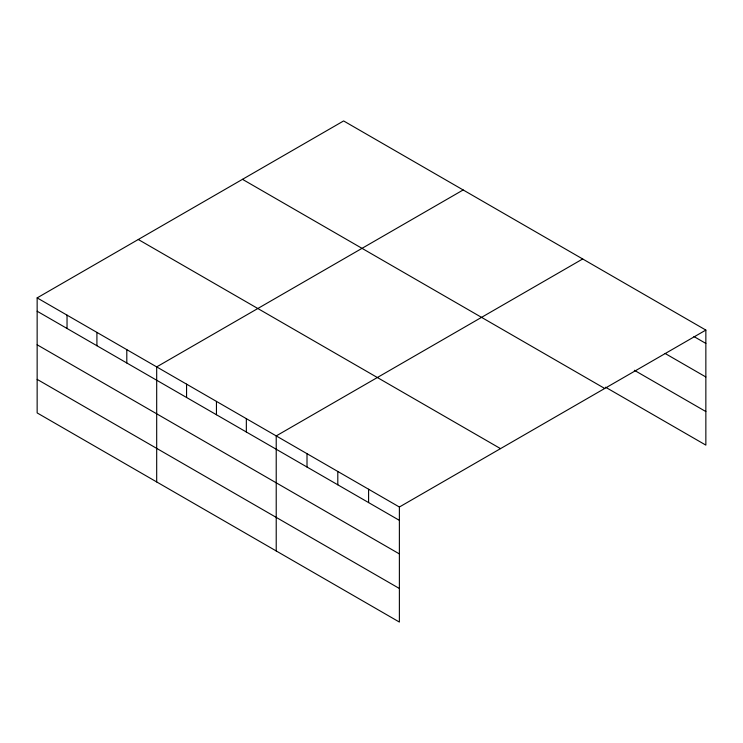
<?xml version="1.0" encoding="UTF-8"?>
<svg xmlns="http://www.w3.org/2000/svg" width="743" height="743" viewBox="0 0 743 743"><rect width="100%" height="100%" fill="white"/><g stroke="black" fill="none" stroke-linecap="round" stroke-linejoin="round"><path stroke-width="1.11" d="M605.536 387.205L705.85 445.113L705.85 330.078L343.619 120.942L37.15 297.887L37.15 412.922L399.381 622.058L399.381 507.014L37.15 297.887M463.158 189.957L156.689 366.893L156.689 481.938M582.688 258.973L276.22 435.909L276.22 550.953M399.381 507.014L705.85 330.078M693.934 336.542L705.85 343.424M665.124 353.473L705.85 376.98M634.336 370.274L705.85 411.557M242.487 179.332L604.718 388.468M138.282 239.497L500.513 448.623M37.15 311.224L399.381 520.36M37.15 344.789L399.381 553.916M37.15 379.367L399.381 588.493M368.593 489.238L368.593 502.584M337.805 471.461L337.805 484.808M307.008 453.685L307.008 467.031M246.342 418.653L246.342 431.999M216.454 401.406L216.454 414.752M186.567 384.15L186.567 397.496M126.802 349.647L126.802 362.983M96.915 332.39L96.915 345.736M67.037 315.134L67.037 328.48"/></g></svg>
